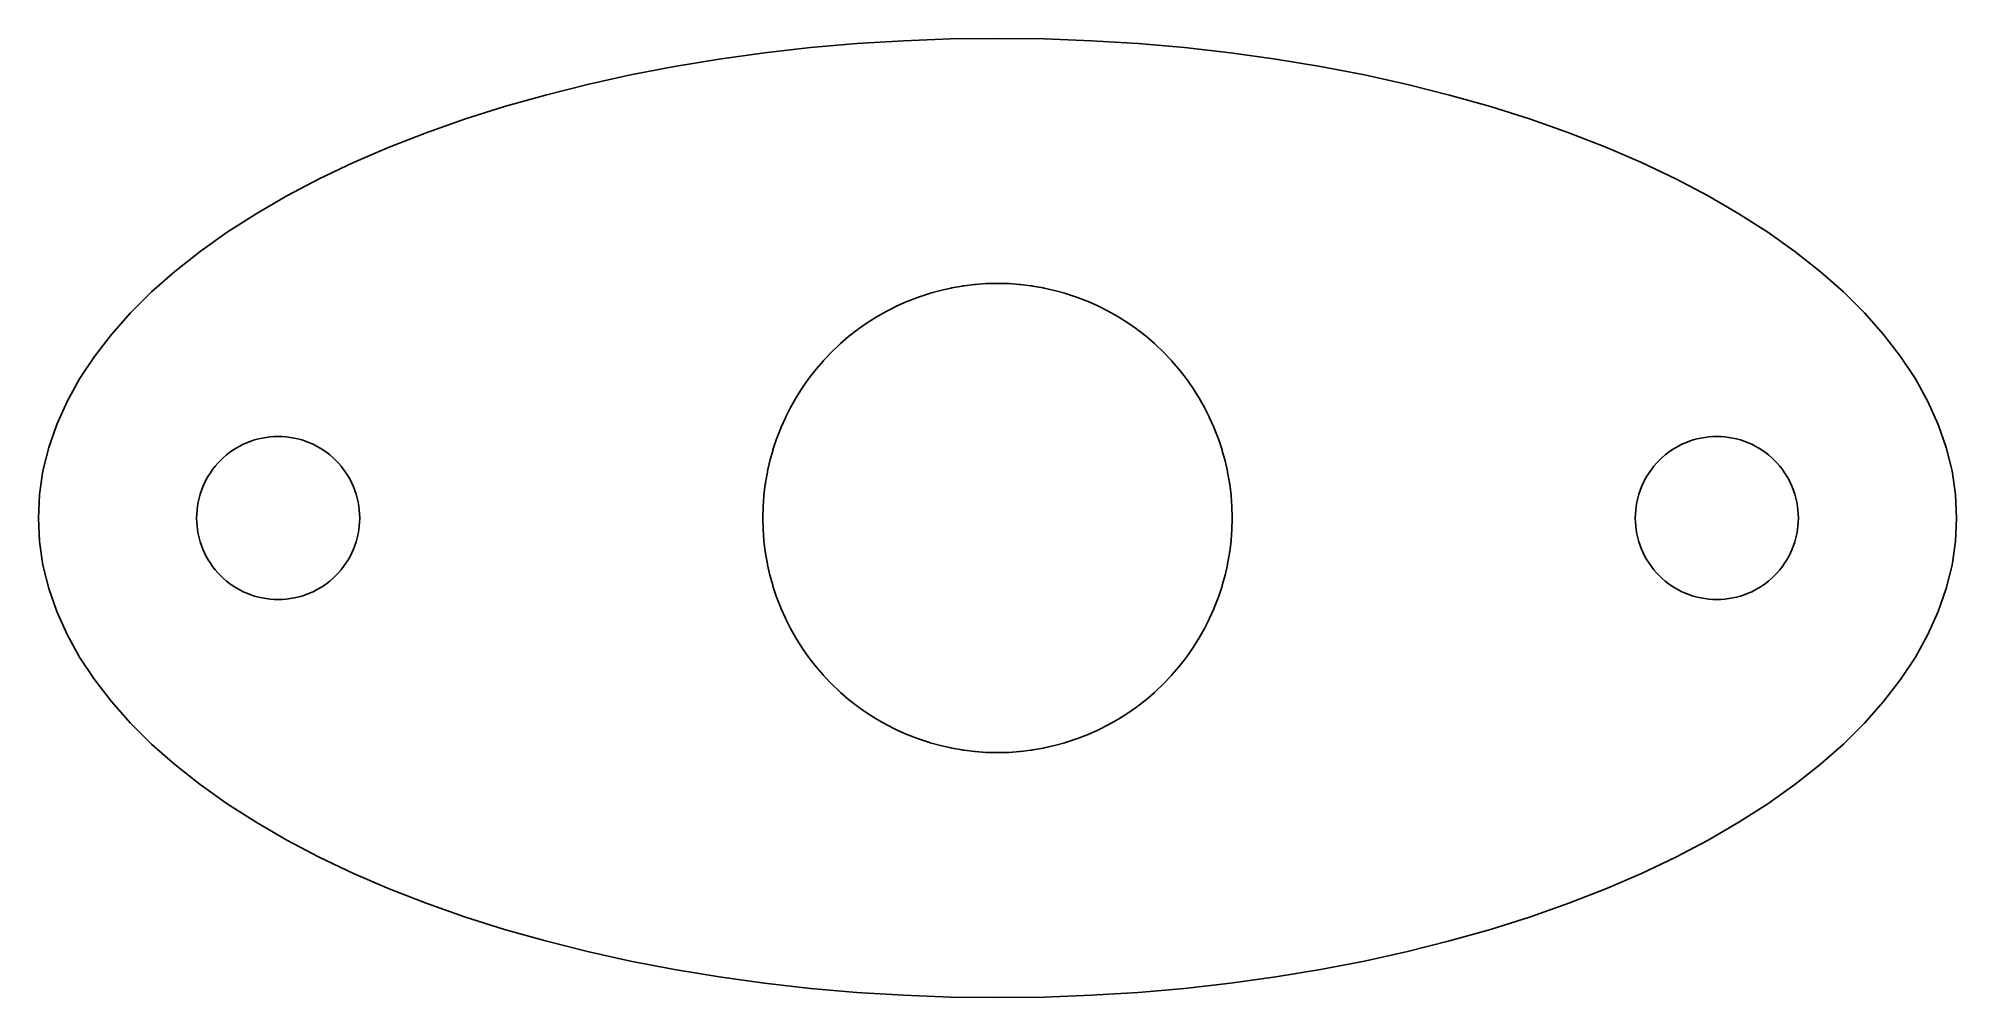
# Model space of a CAD drawing. Header units: metres. Extents: x 0 to 40, y 0 to 20.
import ezdxf

# ---------------------------------------------------------------- set-up
doc = ezdxf.new("R2010")
doc.units = ezdxf.units.M

msp = doc.modelspace()

# ---------------------------------------------------------------- linework, layer by layer
for p, q in [((20, 20), (19.0186, 19.988)), ((20.9814, 19.988), (20, 20)), ((15.1404, 19.7003), (14.1943, 19.5694)), ((16.0982, 19.8079), (15.1404, 19.7003)), ((17.0654, 19.8918), (16.0982, 19.8079)), ((18.0397, 19.9518), (17.0654, 19.8918)), ((19.0186, 19.988), (18.0397, 19.9518)), ((21.9603, 19.9518), (20.9814, 19.988)), ((22.9346, 19.8918), (21.9603, 19.9518)), ((23.9018, 19.8079), (22.9346, 19.8918)), ((24.8596, 19.7003), (23.9018, 19.8079)), ((25.8057, 19.5694), (24.8596, 19.7003)), ((12.3463, 19.2388), (11.4489, 19.0399)), ((13.2622, 19.4154), (12.3463, 19.2388)), ((14.1943, 19.5694), (13.2622, 19.4154)), ((26.7378, 19.4154), (25.8057, 19.5694)), ((27.6537, 19.2388), (26.7378, 19.4154)), ((28.5511, 19.0399), (27.6537, 19.2388)), ((10.5721, 18.8192), (9.71795, 18.5773)), ((11.4489, 19.0399), (10.5721, 18.8192)), ((29.4279, 18.8192), (28.5511, 19.0399)), ((30.2821, 18.5773), (29.4279, 18.8192)), ((9.71795, 18.5773), (8.8886, 18.3147)), ((31.1114, 18.3147), (30.2821, 18.5773)), ((8.08601, 18.0321), (7.31213, 17.7301)), ((8.8886, 18.3147), (8.08601, 18.0321)), ((31.914, 18.0321), (31.1114, 18.3147)), ((32.6879, 17.7301), (31.914, 18.0321)), ((7.31213, 17.7301), (6.56882, 17.4095)), ((33.4312, 17.4095), (32.6879, 17.7301)), ((6.56882, 17.4095), (5.85786, 17.0711)), ((34.1421, 17.0711), (33.4312, 17.4095)), ((5.85786, 17.0711), (5.18098, 16.7156)), ((34.819, 16.7156), (34.1421, 17.0711)), ((5.18098, 16.7156), (4.53979, 16.3439)), ((35.4602, 16.3439), (34.819, 16.7156)), ((4.53979, 16.3439), (3.93585, 15.957)), ((36.0641, 15.957), (35.4602, 16.3439)), ((3.93585, 15.957), (3.37061, 15.5557)), ((36.6294, 15.5557), (36.0641, 15.957)), ((3.37061, 15.5557), (2.84543, 15.141)), ((37.1546, 15.141), (36.6294, 15.5557)), ((2.84543, 15.141), (2.36158, 14.714)), ((19.0455, 14.7985), (19.2626, 14.8362)), ((19.2626, 14.8362), (19.2821, 14.8396)), ((19.2821, 14.8396), (19.3017, 14.842)), ((19.3017, 14.842), (19.5204, 14.869)), ((19.5204, 14.869), (19.5402, 14.8704)), ((19.5402, 14.8704), (19.7599, 14.8866)), ((19.7599, 14.8866), (19.9802, 14.892)), ((19.9802, 14.892), (20, 14.8925)), ((20, 14.8925), (20.0198, 14.892)), ((20.0198, 14.892), (20.2401, 14.8866)), ((20.2401, 14.8866), (20.4598, 14.8704)), ((20.4598, 14.8704), (20.4796, 14.869)), ((20.4796, 14.869), (20.6983, 14.842)), ((20.6983, 14.842), (20.7179, 14.8396)), ((20.7179, 14.8396), (20.7374, 14.8362)), ((20.7374, 14.8362), (20.9545, 14.7985)), ((37.6384, 14.714), (37.1546, 15.141)), ((2.36158, 14.714), (1.92021, 14.2756)), ((17.6937, 14.3148), (17.8905, 14.4139)), ((17.8905, 14.4139), (17.9082, 14.4228)), ((17.9082, 14.4228), (18.1096, 14.5121)), ((18.1096, 14.5121), (18.1277, 14.5201)), ((18.1277, 14.5201), (18.3333, 14.5994)), ((18.3333, 14.5994), (18.3518, 14.6065)), ((18.3518, 14.6065), (18.3705, 14.6127)), ((18.3705, 14.6127), (18.5798, 14.6818)), ((18.5798, 14.6818), (18.5988, 14.6871)), ((18.5988, 14.6871), (18.8112, 14.7459)), ((18.8112, 14.7459), (19.0262, 14.7942)), ((19.0262, 14.7942), (19.0455, 14.7985)), ((20.9545, 14.7985), (20.9738, 14.7942)), ((20.9738, 14.7942), (21.1888, 14.7459)), ((21.1888, 14.7459), (21.4012, 14.6871)), ((21.4012, 14.6871), (21.4202, 14.6818)), ((21.4202, 14.6818), (21.6295, 14.6127)), ((21.6295, 14.6127), (21.6482, 14.6065)), ((21.6482, 14.6065), (21.6667, 14.5994)), ((21.6667, 14.5994), (21.8723, 14.5201)), ((21.8723, 14.5201), (21.8904, 14.5121)), ((21.8904, 14.5121), (22.0918, 14.4228)), ((22.0918, 14.4228), (22.1095, 14.4139)), ((22.1095, 14.4139), (22.3063, 14.3148)), ((38.0798, 14.2756), (37.6384, 14.714)), ((1.92021, 14.2756), (1.52241, 13.8268)), ((17.1017, 13.9411), (17.2819, 14.068)), ((17.2819, 14.068), (17.468, 14.1859)), ((17.468, 14.1859), (17.4847, 14.1965)), ((17.4847, 14.1965), (17.5019, 14.2062)), ((17.5019, 14.2062), (17.6937, 14.3148)), ((22.3063, 14.3148), (22.4981, 14.2062)), ((22.4981, 14.2062), (22.5153, 14.1965)), ((22.5153, 14.1965), (22.532, 14.1859)), ((22.532, 14.1859), (22.7181, 14.068)), ((22.7181, 14.068), (22.8983, 13.9411)), ((38.4776, 13.8268), (38.0798, 14.2756)), ((1.52241, 13.8268), (1.16912, 13.3689)), ((16.5405, 13.4595), (16.7001, 13.6115)), ((16.7001, 13.6115), (16.7144, 13.6251)), ((16.7144, 13.6251), (16.7294, 13.638)), ((16.7294, 13.638), (16.8962, 13.782)), ((16.8962, 13.782), (17.0699, 13.9175)), ((17.0699, 13.9175), (17.0855, 13.9297)), ((17.0855, 13.9297), (17.1017, 13.9411)), ((22.8983, 13.9411), (22.9145, 13.9297)), ((22.9145, 13.9297), (22.9301, 13.9175)), ((22.9301, 13.9175), (23.1038, 13.782)), ((23.1038, 13.782), (23.2706, 13.638)), ((23.2706, 13.638), (23.2856, 13.6251)), ((23.2856, 13.6251), (23.2999, 13.6115)), ((23.2999, 13.6115), (23.4595, 13.4595)), ((38.8309, 13.3689), (38.4776, 13.8268)), ((1.16912, 13.3689), (0.861194, 12.9028)), ((16.218, 13.1038), (16.362, 13.2706)), ((16.362, 13.2706), (16.3749, 13.2856)), ((16.3749, 13.2856), (16.3885, 13.2999)), ((16.3885, 13.2999), (16.5405, 13.4595)), ((23.4595, 13.4595), (23.6115, 13.2999)), ((23.6115, 13.2999), (23.6251, 13.2856)), ((23.6251, 13.2856), (23.638, 13.2706)), ((23.638, 13.2706), (23.782, 13.1038)), ((39.1388, 12.9028), (38.8309, 13.3689)), ((0.861194, 12.9028), (0.599376, 12.4298)), ((15.932, 12.7181), (16.0589, 12.8983)), ((16.0589, 12.8983), (16.0703, 12.9145)), ((16.0703, 12.9145), (16.0825, 12.9301)), ((16.0825, 12.9301), (16.218, 13.1038)), ((23.782, 13.1038), (23.9175, 12.9301)), ((23.9175, 12.9301), (23.9297, 12.9145)), ((23.9297, 12.9145), (23.9411, 12.8983)), ((23.9411, 12.8983), (24.068, 12.7181)), ((39.4006, 12.4298), (39.1388, 12.9028)), ((0.599376, 12.4298), (0.384295, 11.9509)), ((15.6852, 12.3063), (15.7938, 12.4981)), ((15.7938, 12.4981), (15.8035, 12.5153)), ((15.8035, 12.5153), (15.8141, 12.532)), ((15.8141, 12.532), (15.932, 12.7181)), ((24.068, 12.7181), (24.1859, 12.532)), ((24.1859, 12.532), (24.1965, 12.5153)), ((24.1965, 12.5153), (24.2062, 12.4981)), ((24.2062, 12.4981), (24.3148, 12.3063)), ((39.6157, 11.9509), (39.4006, 12.4298)), ((15.4879, 11.8904), (15.5772, 12.0918)), ((15.5772, 12.0918), (15.5861, 12.1095)), ((15.5861, 12.1095), (15.6852, 12.3063)), ((24.3148, 12.3063), (24.4139, 12.1095)), ((24.4139, 12.1095), (24.4228, 12.0918)), ((24.4228, 12.0918), (24.5121, 11.8904)), ((0.384295, 11.9509), (0.216471, 11.4673)), ((4.34944, 11.5706), (4.42729, 11.6006)), ((4.42729, 11.6006), (4.50652, 11.6268)), ((4.50652, 11.6268), (4.58693, 11.6491)), ((4.58693, 11.6491), (4.66835, 11.6673)), ((4.66835, 11.6673), (4.75056, 11.6816)), ((4.75056, 11.6816), (4.83337, 11.6918)), ((4.83337, 11.6918), (4.91658, 11.698)), ((4.91658, 11.698), (5, 11.7)), ((5, 11.7), (5.08342, 11.698)), ((5.08342, 11.698), (5.16663, 11.6918)), ((5.16663, 11.6918), (5.24944, 11.6816)), ((5.24944, 11.6816), (5.33165, 11.6673)), ((5.33165, 11.6673), (5.41307, 11.6491)), ((5.41307, 11.6491), (5.49348, 11.6268)), ((5.49348, 11.6268), (5.57271, 11.6006)), ((5.57271, 11.6006), (5.65056, 11.5706)), ((15.3182, 11.4202), (15.3873, 11.6295)), ((15.3873, 11.6295), (15.3935, 11.6482)), ((15.3935, 11.6482), (15.4006, 11.6667)), ((15.4006, 11.6667), (15.4799, 11.8723)), ((15.4799, 11.8723), (15.4879, 11.8904)), ((24.5121, 11.8904), (24.5201, 11.8723)), ((24.5201, 11.8723), (24.5994, 11.6667)), ((24.5994, 11.6667), (24.6065, 11.6482)), ((24.6065, 11.6482), (24.6127, 11.6295)), ((24.6127, 11.6295), (24.6818, 11.4202)), ((34.3494, 11.5706), (34.4273, 11.6006)), ((34.4273, 11.6006), (34.5065, 11.6268)), ((34.5065, 11.6268), (34.5869, 11.6491)), ((34.5869, 11.6491), (34.6683, 11.6673)), ((34.6683, 11.6673), (34.7506, 11.6816)), ((34.7506, 11.6816), (34.8334, 11.6918)), ((34.8334, 11.6918), (34.9166, 11.698)), ((34.9166, 11.698), (35, 11.7)), ((35, 11.7), (35.0834, 11.698)), ((35.0834, 11.698), (35.1666, 11.6918)), ((35.1666, 11.6918), (35.2494, 11.6816)), ((35.2494, 11.6816), (35.3317, 11.6673)), ((35.3317, 11.6673), (35.4131, 11.6491)), ((35.4131, 11.6491), (35.4935, 11.6268)), ((35.4935, 11.6268), (35.5727, 11.6006)), ((35.5727, 11.6006), (35.6506, 11.5706)), ((39.7835, 11.4673), (39.6157, 11.9509)), ((0.216471, 11.4673), (0.096306, 10.9802)), ((3.74038, 11.1417), (3.79792, 11.2021)), ((3.79792, 11.2021), (3.85835, 11.2596)), ((3.85835, 11.2596), (3.92153, 11.3141)), ((3.92153, 11.3141), (3.98731, 11.3655)), ((3.98731, 11.3655), (4.05553, 11.4135)), ((4.05553, 11.4135), (4.12603, 11.4581)), ((4.12603, 11.4581), (4.19863, 11.4993)), ((4.19863, 11.4993), (4.27316, 11.5368)), ((4.27316, 11.5368), (4.34944, 11.5706)), ((5.65056, 11.5706), (5.72684, 11.5368)), ((5.72684, 11.5368), (5.80138, 11.4993)), ((5.80138, 11.4993), (5.87397, 11.4581)), ((5.87397, 11.4581), (5.94447, 11.4135)), ((5.94447, 11.4135), (6.01269, 11.3655)), ((6.01269, 11.3655), (6.07847, 11.3141)), ((6.07847, 11.3141), (6.14165, 11.2596)), ((6.14165, 11.2596), (6.20208, 11.2021)), ((6.20208, 11.2021), (6.25962, 11.1417)), ((15.2541, 11.1888), (15.3129, 11.4012)), ((15.3129, 11.4012), (15.3182, 11.4202)), ((24.6818, 11.4202), (24.6871, 11.4012)), ((24.6871, 11.4012), (24.7459, 11.1888)), ((33.7404, 11.1417), (33.7979, 11.2021)), ((33.7979, 11.2021), (33.8583, 11.2596)), ((33.8583, 11.2596), (33.9215, 11.3141)), ((33.9215, 11.3141), (33.9873, 11.3655)), ((33.9873, 11.3655), (34.0555, 11.4135)), ((34.0555, 11.4135), (34.126, 11.4581)), ((34.126, 11.4581), (34.1986, 11.4993)), ((34.1986, 11.4993), (34.2732, 11.5368)), ((34.2732, 11.5368), (34.3494, 11.5706)), ((35.6506, 11.5706), (35.7268, 11.5368)), ((35.7268, 11.5368), (35.8014, 11.4993)), ((35.8014, 11.4993), (35.874, 11.4581)), ((35.874, 11.4581), (35.9445, 11.4135)), ((35.9445, 11.4135), (36.0127, 11.3655)), ((36.0127, 11.3655), (36.0785, 11.3141)), ((36.0785, 11.3141), (36.1417, 11.2596)), ((36.1417, 11.2596), (36.2021, 11.2021)), ((36.2021, 11.2021), (36.2596, 11.1417)), ((39.9037, 10.9802), (39.7835, 11.4673)), ((0.096306, 10.9802), (0.024092, 10.4907)), ((3.46322, 10.7268), (3.50073, 10.8014)), ((3.50073, 10.8014), (3.54186, 10.874)), ((3.54186, 10.874), (3.5865, 10.9445)), ((3.5865, 10.9445), (3.63455, 11.0127)), ((3.63455, 11.0127), (3.68588, 11.0785)), ((3.68588, 11.0785), (3.74038, 11.1417)), ((6.25962, 11.1417), (6.31412, 11.0785)), ((6.31412, 11.0785), (6.36545, 11.0127)), ((6.36545, 11.0127), (6.4135, 10.9445)), ((6.4135, 10.9445), (6.45814, 10.874)), ((6.45814, 10.874), (6.49927, 10.8014)), ((6.49927, 10.8014), (6.53678, 10.7268)), ((15.1638, 10.7374), (15.2015, 10.9545)), ((15.2015, 10.9545), (15.2058, 10.9738)), ((15.2058, 10.9738), (15.2541, 11.1888)), ((24.7459, 11.1888), (24.7942, 10.9738)), ((24.7942, 10.9738), (24.7985, 10.9545)), ((24.7985, 10.9545), (24.8362, 10.7374)), ((33.4632, 10.7268), (33.5007, 10.8014)), ((33.5007, 10.8014), (33.5419, 10.874)), ((33.5419, 10.874), (33.5865, 10.9445)), ((33.5865, 10.9445), (33.6345, 11.0127)), ((33.6345, 11.0127), (33.6859, 11.0785)), ((33.6859, 11.0785), (33.7404, 11.1417)), ((36.2596, 11.1417), (36.3141, 11.0785)), ((36.3141, 11.0785), (36.3655, 11.0127)), ((36.3655, 11.0127), (36.4135, 10.9445)), ((36.4135, 10.9445), (36.4581, 10.874)), ((36.4581, 10.874), (36.4993, 10.8014)), ((36.4993, 10.8014), (36.5368, 10.7268)), ((39.9759, 10.4907), (39.9037, 10.9802)), ((0.024092, 10.4907), (0, 10)), ((3.33267, 10.3317), (3.35095, 10.4131)), ((3.35095, 10.4131), (3.3732, 10.4935)), ((3.3732, 10.4935), (3.39938, 10.5727)), ((3.39938, 10.5727), (3.42941, 10.6506)), ((3.42941, 10.6506), (3.46322, 10.7268)), ((6.53678, 10.7268), (6.5706, 10.6506)), ((6.5706, 10.6506), (6.60063, 10.5727)), ((6.60063, 10.5727), (6.6268, 10.4935)), ((6.6268, 10.4935), (6.64905, 10.4131)), ((6.64905, 10.4131), (6.66734, 10.3317)), ((15.1134, 10.2401), (15.1296, 10.4598)), ((15.1296, 10.4598), (15.131, 10.4796)), ((15.131, 10.4796), (15.158, 10.6983)), ((15.158, 10.6983), (15.1604, 10.7179)), ((15.1604, 10.7179), (15.1638, 10.7374)), ((24.8362, 10.7374), (24.8396, 10.7179)), ((24.8396, 10.7179), (24.842, 10.6983)), ((24.842, 10.6983), (24.869, 10.4796)), ((24.869, 10.4796), (24.8704, 10.4598)), ((24.8704, 10.4598), (24.8866, 10.2401)), ((33.3327, 10.3317), (33.3509, 10.4131)), ((33.3509, 10.4131), (33.3732, 10.4935)), ((33.3732, 10.4935), (33.3994, 10.5727)), ((33.3994, 10.5727), (33.4294, 10.6506)), ((33.4294, 10.6506), (33.4632, 10.7268)), ((36.5368, 10.7268), (36.5706, 10.6506)), ((36.5706, 10.6506), (36.6006, 10.5727)), ((36.6006, 10.5727), (36.6268, 10.4935)), ((36.6268, 10.4935), (36.6491, 10.4131)), ((36.6491, 10.4131), (36.6673, 10.3317)), ((40, 10), (39.9759, 10.4907)), ((0, 10), (0.024092, 9.50932)), ((3.3, 10), (3.30205, 10.0834)), ((3.30205, 9.91658), (3.3, 10)), ((3.30205, 10.0834), (3.30819, 10.1666)), ((3.30819, 10.1666), (3.3184, 10.2494)), ((3.3184, 10.2494), (3.33267, 10.3317)), ((6.66734, 10.3317), (6.6816, 10.2494)), ((6.6816, 10.2494), (6.69181, 10.1666)), ((6.69181, 10.1666), (6.69795, 10.0834)), ((6.69795, 10.0834), (6.7, 10)), ((6.7, 10), (6.69795, 9.91658)), ((15.1075, 10), (15.108, 10.0198)), ((15.108, 9.98024), (15.1075, 10)), ((15.108, 10.0198), (15.1134, 10.2401)), ((24.8866, 10.2401), (24.892, 10.0198)), ((24.892, 10.0198), (24.8925, 10)), ((24.8925, 10), (24.892, 9.98024)), ((33.3, 10), (33.302, 10.0834)), ((33.302, 9.91658), (33.3, 10)), ((33.302, 10.0834), (33.3082, 10.1666)), ((33.3082, 10.1666), (33.3184, 10.2494)), ((33.3184, 10.2494), (33.3327, 10.3317)), ((36.6673, 10.3317), (36.6816, 10.2494)), ((36.6816, 10.2494), (36.6918, 10.1666)), ((36.6918, 10.1666), (36.698, 10.0834)), ((36.698, 10.0834), (36.7, 10)), ((36.7, 10), (36.698, 9.91658)), ((39.9759, 9.50932), (40, 10)), ((3.30819, 9.83337), (3.30205, 9.91658)), ((3.3184, 9.75056), (3.30819, 9.83337)), ((3.33267, 9.66835), (3.3184, 9.75056)), ((3.35095, 9.58693), (3.33267, 9.66835)), ((6.66734, 9.66835), (6.64905, 9.58693)), ((6.6816, 9.75056), (6.66734, 9.66835)), ((6.69181, 9.83337), (6.6816, 9.75056)), ((6.69795, 9.91658), (6.69181, 9.83337)), ((15.1134, 9.75994), (15.108, 9.98024)), ((15.1296, 9.54016), (15.1134, 9.75994)), ((24.8866, 9.75994), (24.8704, 9.54016)), ((24.892, 9.98024), (24.8866, 9.75994)), ((33.3082, 9.83337), (33.302, 9.91658)), ((33.3184, 9.75056), (33.3082, 9.83337)), ((33.3327, 9.66835), (33.3184, 9.75056)), ((33.3509, 9.58693), (33.3327, 9.66835)), ((36.6673, 9.66835), (36.6491, 9.58693)), ((36.6816, 9.75056), (36.6673, 9.66835)), ((36.6918, 9.83337), (36.6816, 9.75056)), ((36.698, 9.91658), (36.6918, 9.83337)), ((0.024092, 9.50932), (0.096306, 9.01983)), ((3.3732, 9.50652), (3.35095, 9.58693)), ((3.39938, 9.42729), (3.3732, 9.50652)), ((3.42941, 9.34944), (3.39938, 9.42729)), ((3.46322, 9.27316), (3.42941, 9.34944)), ((3.50073, 9.19863), (3.46322, 9.27316)), ((6.53678, 9.27316), (6.49927, 9.19863)), ((6.5706, 9.34944), (6.53678, 9.27316)), ((6.60063, 9.42729), (6.5706, 9.34944)), ((6.6268, 9.50652), (6.60063, 9.42729)), ((6.64905, 9.58693), (6.6268, 9.50652)), ((15.131, 9.52045), (15.1296, 9.54016)), ((15.158, 9.30174), (15.131, 9.52045)), ((15.1604, 9.28212), (15.158, 9.30174)), ((15.1638, 9.26264), (15.1604, 9.28212)), ((15.2015, 9.04552), (15.1638, 9.26264)), ((24.8362, 9.26264), (24.7985, 9.04552)), ((24.8396, 9.28212), (24.8362, 9.26264)), ((24.842, 9.30174), (24.8396, 9.28212)), ((24.869, 9.52045), (24.842, 9.30174)), ((24.8704, 9.54016), (24.869, 9.52045)), ((33.3732, 9.50652), (33.3509, 9.58693)), ((33.3994, 9.42729), (33.3732, 9.50652)), ((33.4294, 9.34944), (33.3994, 9.42729)), ((33.4632, 9.27316), (33.4294, 9.34944)), ((33.5007, 9.19863), (33.4632, 9.27316)), ((36.5368, 9.27316), (36.4993, 9.19863)), ((36.5706, 9.34944), (36.5368, 9.27316)), ((36.6006, 9.42729), (36.5706, 9.34944)), ((36.6268, 9.50652), (36.6006, 9.42729)), ((36.6491, 9.58693), (36.6268, 9.50652)), ((39.9037, 9.01983), (39.9759, 9.50932)), ((0.096306, 9.01983), (0.216471, 8.5327)), ((3.54186, 9.12603), (3.50073, 9.19863)), ((3.5865, 9.05553), (3.54186, 9.12603)), ((3.63455, 8.98731), (3.5865, 9.05553)), ((3.68588, 8.92153), (3.63455, 8.98731)), ((3.74038, 8.85835), (3.68588, 8.92153)), ((3.79792, 8.79792), (3.74038, 8.85835)), ((6.25962, 8.85835), (6.20208, 8.79792)), ((6.31412, 8.92153), (6.25962, 8.85835)), ((6.36545, 8.98731), (6.31412, 8.92153)), ((6.4135, 9.05553), (6.36545, 8.98731)), ((6.45814, 9.12603), (6.4135, 9.05553)), ((6.49927, 9.19863), (6.45814, 9.12603)), ((15.2058, 9.02623), (15.2015, 9.04552)), ((15.2541, 8.81122), (15.2058, 9.02623)), ((15.3129, 8.59883), (15.2541, 8.81122)), ((24.7459, 8.81122), (24.6871, 8.59883)), ((24.7942, 9.02623), (24.7459, 8.81122)), ((24.7985, 9.04552), (24.7942, 9.02623)), ((33.5419, 9.12603), (33.5007, 9.19863)), ((33.5865, 9.05553), (33.5419, 9.12603)), ((33.6345, 8.98731), (33.5865, 9.05553)), ((33.6859, 8.92153), (33.6345, 8.98731)), ((33.7404, 8.85835), (33.6859, 8.92153)), ((33.7979, 8.79792), (33.7404, 8.85835)), ((36.2596, 8.85835), (36.2021, 8.79792)), ((36.3141, 8.92153), (36.2596, 8.85835)), ((36.3655, 8.98731), (36.3141, 8.92153)), ((36.4135, 9.05553), (36.3655, 8.98731)), ((36.4581, 9.12603), (36.4135, 9.05553)), ((36.4993, 9.19863), (36.4581, 9.12603)), ((39.7835, 8.5327), (39.9037, 9.01983)), ((0.216471, 8.5327), (0.384295, 8.0491)), ((3.85835, 8.74038), (3.79792, 8.79792)), ((3.92153, 8.68588), (3.85835, 8.74038)), ((3.98731, 8.63455), (3.92153, 8.68588)), ((4.05553, 8.5865), (3.98731, 8.63455)), ((4.12603, 8.54186), (4.05553, 8.5865)), ((4.19863, 8.50073), (4.12603, 8.54186)), ((4.27316, 8.46322), (4.19863, 8.50073)), ((4.34944, 8.42941), (4.27316, 8.46322)), ((4.42729, 8.39938), (4.34944, 8.42941)), ((5.65056, 8.42941), (5.57271, 8.39938)), ((5.72684, 8.46322), (5.65056, 8.42941)), ((5.80138, 8.50073), (5.72684, 8.46322)), ((5.87397, 8.54186), (5.80138, 8.50073)), ((5.94447, 8.5865), (5.87397, 8.54186)), ((6.01269, 8.63455), (5.94447, 8.5865)), ((6.07847, 8.68588), (6.01269, 8.63455)), ((6.14165, 8.74038), (6.07847, 8.68588)), ((6.20208, 8.79792), (6.14165, 8.74038)), ((15.3182, 8.57978), (15.3129, 8.59883)), ((15.3873, 8.37053), (15.3182, 8.57978)), ((24.6818, 8.57978), (24.6127, 8.37053)), ((24.6871, 8.59883), (24.6818, 8.57978)), ((33.8583, 8.74038), (33.7979, 8.79792)), ((33.9215, 8.68588), (33.8583, 8.74038)), ((33.9873, 8.63455), (33.9215, 8.68588)), ((34.0555, 8.5865), (33.9873, 8.63455)), ((34.126, 8.54186), (34.0555, 8.5865)), ((34.1986, 8.50073), (34.126, 8.54186)), ((34.2732, 8.46322), (34.1986, 8.50073)), ((34.3494, 8.42941), (34.2732, 8.46322)), ((34.4273, 8.39938), (34.3494, 8.42941)), ((35.6506, 8.42941), (35.5727, 8.39938)), ((35.7268, 8.46322), (35.6506, 8.42941)), ((35.8014, 8.50073), (35.7268, 8.46322)), ((35.874, 8.54186), (35.8014, 8.50073)), ((35.9445, 8.5865), (35.874, 8.54186)), ((36.0127, 8.63455), (35.9445, 8.5865)), ((36.0785, 8.68588), (36.0127, 8.63455)), ((36.1417, 8.74038), (36.0785, 8.68588)), ((36.2021, 8.79792), (36.1417, 8.74038)), ((39.6157, 8.0491), (39.7835, 8.5327)), ((0.384295, 8.0491), (0.599376, 7.5702)), ((4.50652, 8.3732), (4.42729, 8.39938)), ((4.58693, 8.35095), (4.50652, 8.3732)), ((4.66835, 8.33267), (4.58693, 8.35095)), ((4.75056, 8.3184), (4.66835, 8.33267)), ((4.83337, 8.30819), (4.75056, 8.3184)), ((4.91658, 8.30205), (4.83337, 8.30819)), ((5, 8.3), (4.91658, 8.30205)), ((5.08342, 8.30205), (5, 8.3)), ((5.16663, 8.30819), (5.08342, 8.30205)), ((5.24944, 8.3184), (5.16663, 8.30819)), ((5.33165, 8.33267), (5.24944, 8.3184)), ((5.41307, 8.35095), (5.33165, 8.33267)), ((5.49348, 8.3732), (5.41307, 8.35095)), ((5.57271, 8.39938), (5.49348, 8.3732)), ((15.3935, 8.35176), (15.3873, 8.37053)), ((15.4006, 8.33332), (15.3935, 8.35176)), ((15.4799, 8.12772), (15.4006, 8.33332)), ((15.4879, 8.10964), (15.4799, 8.12772)), ((15.5772, 7.90818), (15.4879, 8.10964)), ((24.5121, 8.10964), (24.4228, 7.90818)), ((24.5201, 8.12772), (24.5121, 8.10964)), ((24.5994, 8.33332), (24.5201, 8.12772)), ((24.6065, 8.35176), (24.5994, 8.33332)), ((24.6127, 8.37053), (24.6065, 8.35176)), ((34.5065, 8.3732), (34.4273, 8.39938)), ((34.5869, 8.35095), (34.5065, 8.3732)), ((34.6683, 8.33267), (34.5869, 8.35095)), ((34.7506, 8.3184), (34.6683, 8.33267)), ((34.8334, 8.30819), (34.7506, 8.3184)), ((34.9166, 8.30205), (34.8334, 8.30819)), ((35, 8.3), (34.9166, 8.30205)), ((35.0834, 8.30205), (35, 8.3)), ((35.1666, 8.30819), (35.0834, 8.30205)), ((35.2494, 8.3184), (35.1666, 8.30819)), ((35.3317, 8.33267), (35.2494, 8.3184)), ((35.4131, 8.35095), (35.3317, 8.33267)), ((35.4935, 8.3732), (35.4131, 8.35095)), ((35.5727, 8.39938), (35.4935, 8.3732)), ((39.4006, 7.5702), (39.6157, 8.0491)), ((15.5861, 7.89052), (15.5772, 7.90818)), ((15.6852, 7.69368), (15.5861, 7.89052)), ((15.7938, 7.50194), (15.6852, 7.69368)), ((24.3148, 7.69368), (24.2062, 7.50194)), ((24.4139, 7.89052), (24.3148, 7.69368)), ((24.4228, 7.90818), (24.4139, 7.89052)), ((0.599376, 7.5702), (0.861194, 7.09715)), ((15.8035, 7.48474), (15.7938, 7.50194)), ((15.8141, 7.46804), (15.8035, 7.48474)), ((15.932, 7.28186), (15.8141, 7.46804)), ((16.0589, 7.10169), (15.932, 7.28186)), ((24.068, 7.28186), (23.9411, 7.10169)), ((24.1859, 7.46804), (24.068, 7.28186)), ((24.1965, 7.48474), (24.1859, 7.46804)), ((24.2062, 7.50194), (24.1965, 7.48474)), ((39.1388, 7.09715), (39.4006, 7.5702)), ((0.861194, 7.09715), (1.16912, 6.6311)), ((16.0703, 7.08553), (16.0589, 7.10169)), ((16.0825, 7.06995), (16.0703, 7.08553)), ((16.218, 6.89622), (16.0825, 7.06995)), ((16.362, 6.72935), (16.218, 6.89622)), ((23.782, 6.89622), (23.638, 6.72935)), ((23.9175, 7.06995), (23.782, 6.89622)), ((23.9297, 7.08553), (23.9175, 7.06995)), ((23.9411, 7.10169), (23.9297, 7.08553)), ((38.8309, 6.6311), (39.1388, 7.09715)), ((1.16912, 6.6311), (1.52241, 6.17317)), ((16.3749, 6.71439), (16.362, 6.72935)), ((16.3885, 6.70007), (16.3749, 6.71439)), ((16.5405, 6.54047), (16.3885, 6.70007)), ((16.7001, 6.38851), (16.5405, 6.54047)), ((23.4595, 6.54047), (23.2999, 6.38851)), ((23.6115, 6.70007), (23.4595, 6.54047)), ((23.6251, 6.71439), (23.6115, 6.70007)), ((23.638, 6.72935), (23.6251, 6.71439)), ((38.4776, 6.17317), (38.8309, 6.6311)), ((1.52241, 6.17317), (1.92021, 5.72445)), ((16.7144, 6.37488), (16.7001, 6.38851)), ((16.7294, 6.36197), (16.7144, 6.37488)), ((16.8962, 6.21803), (16.7294, 6.36197)), ((17.0699, 6.08246), (16.8962, 6.21803)), ((17.0855, 6.07029), (17.0699, 6.08246)), ((17.1017, 6.05891), (17.0855, 6.07029)), ((17.2819, 5.93202), (17.1017, 6.05891)), ((22.8983, 6.05891), (22.7181, 5.93202)), ((22.9145, 6.07029), (22.8983, 6.05891)), ((22.9301, 6.08246), (22.9145, 6.07029)), ((23.1038, 6.21803), (22.9301, 6.08246)), ((23.2706, 6.36197), (23.1038, 6.21803)), ((23.2856, 6.37488), (23.2706, 6.36197)), ((23.2999, 6.38851), (23.2856, 6.37488)), ((38.0798, 5.72445), (38.4776, 6.17317)), ((1.92021, 5.72445), (2.36158, 5.28603)), ((17.468, 5.81412), (17.2819, 5.93202)), ((17.4847, 5.80355), (17.468, 5.81412)), ((17.5019, 5.79381), (17.4847, 5.80355)), ((17.6937, 5.68519), (17.5019, 5.79381)), ((17.8905, 5.5861), (17.6937, 5.68519)), ((22.3063, 5.68519), (22.1095, 5.5861)), ((22.4981, 5.79381), (22.3063, 5.68519)), ((22.5153, 5.80355), (22.4981, 5.79381)), ((22.532, 5.81412), (22.5153, 5.80355)), ((22.7181, 5.93202), (22.532, 5.81412)), ((37.6384, 5.28603), (38.0798, 5.72445)), ((2.36158, 5.28603), (2.84543, 4.85897)), ((17.9082, 5.57722), (17.8905, 5.5861)), ((18.1096, 5.48791), (17.9082, 5.57722)), ((18.1277, 5.4799), (18.1096, 5.48791)), ((18.3333, 5.40059), (18.1277, 5.4799)), ((18.3518, 5.39348), (18.3333, 5.40059)), ((18.3705, 5.38728), (18.3518, 5.39348)), ((18.5798, 5.31815), (18.3705, 5.38728)), ((18.5988, 5.31288), (18.5798, 5.31815)), ((18.8112, 5.25411), (18.5988, 5.31288)), ((19.0262, 5.20582), (18.8112, 5.25411)), ((19.0455, 5.20149), (19.0262, 5.20582)), ((19.2626, 5.16382), (19.0455, 5.20149)), ((20.9545, 5.20149), (20.7374, 5.16382)), ((20.9738, 5.20582), (20.9545, 5.20149)), ((21.1888, 5.25411), (20.9738, 5.20582)), ((21.4012, 5.31288), (21.1888, 5.25411)), ((21.4202, 5.31815), (21.4012, 5.31288)), ((21.6295, 5.38728), (21.4202, 5.31815)), ((21.6482, 5.39348), (21.6295, 5.38728)), ((21.6667, 5.40059), (21.6482, 5.39348)), ((21.8723, 5.4799), (21.6667, 5.40059)), ((21.8904, 5.48791), (21.8723, 5.4799)), ((22.0918, 5.57722), (21.8904, 5.48791)), ((22.1095, 5.5861), (22.0918, 5.57722)), ((37.1546, 4.85897), (37.6384, 5.28603)), ((2.84543, 4.85897), (3.37061, 4.4443)), ((19.2821, 5.16044), (19.2626, 5.16382)), ((19.3017, 5.15802), (19.2821, 5.16044)), ((19.5204, 5.13104), (19.3017, 5.15802)), ((19.5402, 5.12959), (19.5204, 5.13104)), ((19.7599, 5.11338), (19.5402, 5.12959)), ((19.9802, 5.10797), (19.7599, 5.11338)), ((20, 5.10748), (19.9802, 5.10797)), ((20.0198, 5.10797), (20, 5.10748)), ((20.2401, 5.11338), (20.0198, 5.10797)), ((20.4598, 5.12959), (20.2401, 5.11338)), ((20.4796, 5.13104), (20.4598, 5.12959)), ((20.6983, 5.15802), (20.4796, 5.13104)), ((20.7179, 5.16044), (20.6983, 5.15802)), ((20.7374, 5.16382), (20.7179, 5.16044)), ((36.6294, 4.4443), (37.1546, 4.85897)), ((3.37061, 4.4443), (3.93585, 4.04301)), ((36.0641, 4.04301), (36.6294, 4.4443)), ((3.93585, 4.04301), (4.53979, 3.65607)), ((35.4602, 3.65607), (36.0641, 4.04301)), ((4.53979, 3.65607), (5.18098, 3.28441)), ((34.819, 3.28441), (35.4602, 3.65607)), ((5.18098, 3.28441), (5.85786, 2.92893)), ((34.1421, 2.92893), (34.819, 3.28441)), ((5.85786, 2.92893), (6.56882, 2.59049)), ((33.4312, 2.59049), (34.1421, 2.92893)), ((6.56882, 2.59049), (7.31213, 2.2699)), ((32.6879, 2.2699), (33.4312, 2.59049)), ((7.31213, 2.2699), (8.08601, 1.96793)), ((31.914, 1.96793), (32.6879, 2.2699)), ((8.08601, 1.96793), (8.8886, 1.6853)), ((8.8886, 1.6853), (9.71795, 1.42271)), ((30.2821, 1.42271), (31.1114, 1.6853)), ((31.1114, 1.6853), (31.914, 1.96793)), ((9.71795, 1.42271), (10.5721, 1.18079)), ((29.4279, 1.18079), (30.2821, 1.42271)), ((10.5721, 1.18079), (11.4489, 0.960108)), ((11.4489, 0.960108), (12.3463, 0.761205)), ((27.6537, 0.761205), (28.5511, 0.960108)), ((28.5511, 0.960108), (29.4279, 1.18079)), ((12.3463, 0.761205), (13.2622, 0.584559)), ((13.2622, 0.584559), (14.1943, 0.430597)), ((14.1943, 0.430597), (15.1404, 0.299688)), ((24.8596, 0.299688), (25.8057, 0.430597)), ((25.8057, 0.430597), (26.7378, 0.584559)), ((26.7378, 0.584559), (27.6537, 0.761205)), ((15.1404, 0.299688), (16.0982, 0.192147)), ((16.0982, 0.192147), (17.0654, 0.108235)), ((17.0654, 0.108235), (18.0397, 0.048153)), ((18.0397, 0.048153), (19.0186, 0.012046)), ((19.0186, 0.012046), (20, 0)), ((20, 0), (20.9814, 0.012046)), ((20.9814, 0.012046), (21.9603, 0.048153)), ((21.9603, 0.048153), (22.9346, 0.108235)), ((22.9346, 0.108235), (23.9018, 0.192147)), ((23.9018, 0.192147), (24.8596, 0.299688))]:
    msp.add_line(p, q)

doc.saveas('drawing.dxf')
